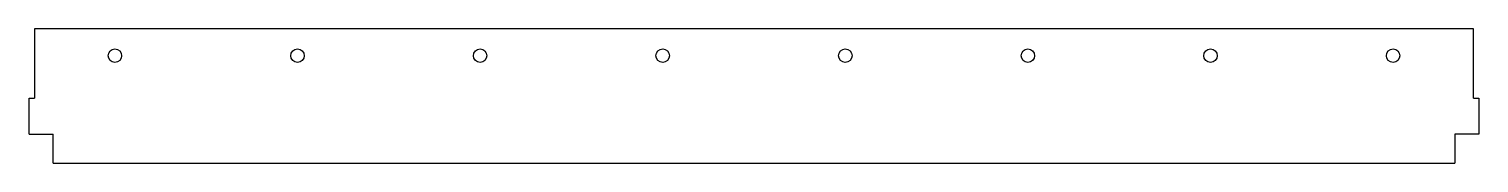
# Model space of a CAD drawing. Header units: millimetres. Extents: x -270 to 270, y -22 to 28.
import ezdxf

# ---------------------------------------------------------------- set-up
doc = ezdxf.new("R2010")
doc.units = ezdxf.units.MM

msp = doc.modelspace()

# ---------------------------------------------------------------- linework, layer by layer
at = {"color": 7, "linetype": 'Continuous', "lineweight": 25}
for p, q in [((268, 28.5), (-268, 28.5)), ((-268, 28.5), (-268, 2.68)), ((268, 2.68), (268, 28.5)), ((-270, 2.68), (-268, 2.68)), ((-270, -10.82), (-270, 2.68)), ((268, 2.68), (270, 2.68)), ((270, 2.68), (270, -10.82)), ((-270, -10.82), (-261, -10.82)), ((-261, -21.64), (-261, -10.82)), ((261, -10.82), (261, -21.64)), ((270, -10.82), (261, -10.82)), ((-261, -21.64), (261, -21.64))]:
    msp.add_line(p, q, dxfattribs=at)
for centre in [(-238, 18.5), (-170, 18.5), (-102, 18.5), (-34, 18.5), (34, 18.5), (102, 18.5), (170, 18.5), (238, 18.5)]:
    msp.add_circle(centre, 2.5, dxfattribs=at)

doc.saveas('drawing.dxf')
